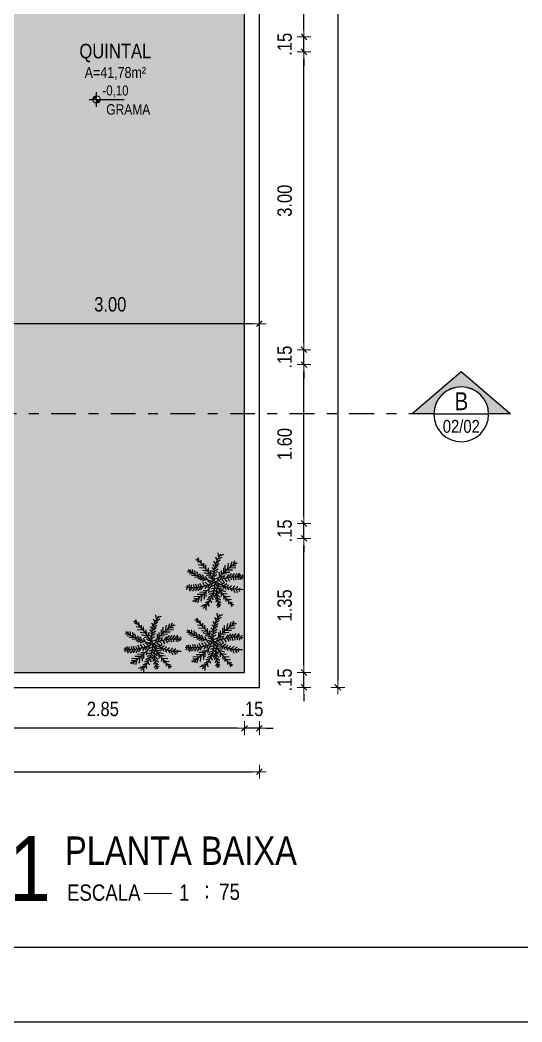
# Model space of a CAD drawing. Header units: millimetres. Extents: x 2718 to 3327, y 272 to 594.
# Drawn here: x 3080.12 to 3085.17, y 418.59 to 428.68 of the extents above; entities that cross this region are included whole.
import ezdxf
from ezdxf.enums import TextEntityAlignment as Align

# ---------------------------------------------------------------- set-up
doc = ezdxf.new("R2010")
doc.units = ezdxf.units.MM
doc.header["$MEASUREMENT"] = 0
doc.linetypes.add('DASHDOT2', pattern=[0.5, 0.25, -0.125, 0, -0.125])
doc.layers.get('0').update_dxf_attribs({"linetype": 'CONTINUOUS'})
doc.layers.get('DEFPOINTS').update_dxf_attribs({"linetype": 'CONTINUOUS'})
for name, color, linetype in [('AR-TXT', 2, 'CONTINUOUS'), ('COTA', 7, 'CONTINUOUS'), ('E-hatch', 8, 'CONTINUOUS'), ('E-txt-g', 3, 'CONTINUOUS'), ('E-TXT-Y', 2, 'CONTINUOUS'), ('Lotes', 2, 'CONTINUOUS'), ('VE', 118, 'CONTINUOUS'), ('VEGET', 76, 'CONTINUOUS')]:
    doc.layers.add(name, color=color, linetype=linetype)
for name, color, linetype, lineweight in [('E-Pen-C', 4, 'CONTINUOUS', 15), ('E-Pen-G', 3, 'CONTINUOUS', 30), ('E-Txt-W', 7, 'CONTINUOUS', 20)]:
    doc.layers.add(name, color=color, linetype=linetype, lineweight=lineweight)
doc.styles.add('F2', font='ARIALN.TTF')
doc.styles.add('REG60', font='romans.shx', dxfattribs={"width": 0.8, "height": 0.15})
doc.styles.add('REG80', font='romans.shx', dxfattribs={"width": 0.8, "height": 0.2})
doc.styles.add('SWIS 721 CN BT', font='swissc.ttf')
doc.dimstyles.new('DIMENSION-1', dxfattribs={"dimtxt": 0.145, "dimasz": 0.07, "dimexe": 1, "dimexo": 0, "dimgap": 0.12, "dimtad": 1, "dimzin": 7, "dimdsep": 46, "dimtxsty": 'F2', "dimblk1": 'TRACO', "dimblk2": 'TRACO', "dimsah": 1, "dimcen": 1, "dimse1": 1, "dimse2": 1, "dimclrd": 4, "dimclre": 256, "dimclrt": 4, "dimadec": 8, "dimazin": 0, "dimtfac": 1, "dimtix": 1, "dimtmove": 2, "dimatfit": 3, "dimldrblk": 'TRACO', "dimfxl": 1, "dimtolj": 1, "dimtzin": 0, "dimarcsym": 0})

# ---------------------------------------------------------------- blocks, each defined once
blk = doc.blocks.new('TRACO')
at = {"layer": 'E-Pen-C'}
for p, q in [((-1, 0), (1, 0)), ((0, 1), (0, -1))]:
    blk.add_line(p, q, dxfattribs=at)
at = {"layer": 'E-Pen-G'}
blk.add_line((-0.42, -0.42), (0.42, 0.42), dxfattribs=at)
blk = doc.blocks.new('*D387')
at = {"layer": 'COTA', "color": 4, "linetype": 'Continuous', "lineweight": -2, "transparency": 16777216}
for p, q in [((3082.31, 421.547), (3082.24, 421.547)), ((3082.53, 421.547), (3082.38, 421.547)), ((3082.6, 421.547), (3082.67, 421.547))]:
    blk.add_line(p, q, dxfattribs=at)
at = {"layer": 'DEFPOINTS', "color": 0, "linetype": 'Continuous', "transparency": 16777216}
for p in [(3082.38, 422.109, -1.83), (3082.53, 421.959, -1.83), (3082.38, 421.547)]:
    blk.add_point(p, dxfattribs=at)
at = {"layer": 'COTA', "color": 4, "linetype": 'Continuous', "lineweight": -2, "transparency": 16777216, "xscale": 0.07, "yscale": 0.07, "zscale": 0.07}
blk.add_blockref('TRACO', (3082.38, 421.547), dxfattribs=at)
at = {"layer": 'COTA', "color": 4, "linetype": 'Continuous', "lineweight": -2, "transparency": 16777216, "xscale": 0.07, "yscale": 0.07, "zscale": 0.07, "rotation": 180}
blk.add_blockref('TRACO', (3082.53, 421.547), dxfattribs=at)
at = {"layer": 'COTA', "color": 4, "linetype": 'Continuous', "transparency": 16777216, "insert": (3082.455, 421.741), "char_height": 0.145, "attachment_point": 5, "style": 'F2'}
blk.add_mtext('\\A1;.15', dxfattribs=at)
blk = doc.blocks.new('*D388')
at = {"layer": 'COTA', "color": 4, "linetype": 'Continuous', "lineweight": -2, "transparency": 16777216}
blk.add_line((3082.31, 421.547), (3079.6, 421.547), dxfattribs=at)
at = {"layer": 'DEFPOINTS', "color": 0, "linetype": 'Continuous', "transparency": 16777216}
for p in [(3079.53, 423.459, -1.83), (3082.38, 422.109, -1.83), (3079.53, 421.547)]:
    blk.add_point(p, dxfattribs=at)
at = {"layer": 'COTA', "color": 4, "linetype": 'Continuous', "lineweight": -2, "transparency": 16777216, "xscale": 0.07, "yscale": 0.07, "zscale": 0.07, "rotation": 180}
blk.add_blockref('TRACO', (3079.53, 421.547), dxfattribs=at)
at = {"layer": 'COTA', "color": 4, "linetype": 'Continuous', "lineweight": -2, "transparency": 16777216, "xscale": 0.07, "yscale": 0.07, "zscale": 0.07}
blk.add_blockref('TRACO', (3082.38, 421.547), dxfattribs=at)
at = {"layer": 'COTA', "color": 4, "linetype": 'Continuous', "transparency": 16777216, "insert": (3080.955, 421.741), "char_height": 0.145, "attachment_point": 5, "style": 'F2'}
blk.add_mtext('\\A1;2.85', dxfattribs=at)
blk = doc.blocks.new('*D402')
at = {"layer": 'COTA', "color": 4, "linetype": 'Continuous', "lineweight": -2, "transparency": 16777216}
blk.add_line((3060.1, 421.11), (3082.46, 421.11), dxfattribs=at)
at = {"layer": 'DEFPOINTS', "color": 0, "linetype": 'Continuous', "transparency": 16777216}
for p in [(3060.03, 421.959, -1.83), (3082.53, 421.959, -1.83), (3082.53, 421.11)]:
    blk.add_point(p, dxfattribs=at)
at = {"layer": 'COTA', "color": 4, "linetype": 'Continuous', "lineweight": -2, "transparency": 16777216, "xscale": 0.07, "yscale": 0.07, "zscale": 0.07, "rotation": 180}
blk.add_blockref('TRACO', (3060.03, 421.11), dxfattribs=at)
at = {"layer": 'COTA', "color": 4, "linetype": 'Continuous', "lineweight": -2, "transparency": 16777216, "xscale": 0.07, "yscale": 0.07, "zscale": 0.07}
blk.add_blockref('TRACO', (3082.53, 421.11), dxfattribs=at)
at = {"layer": 'COTA', "color": 4, "linetype": 'Continuous', "transparency": 16777216, "insert": (3071.28, 421.304), "char_height": 0.145, "attachment_point": 5, "style": 'F2'}
blk.add_mtext('\\A1;22.50', dxfattribs=at)
blk = doc.blocks.new('*D403')
at = {"layer": 'COTA', "color": 4, "linetype": 'Continuous', "lineweight": -2, "transparency": 16777216}
for p, q in [((3082.979, 422.179), (3082.979, 422.249)), ((3082.979, 421.959), (3082.979, 422.109)), ((3082.979, 421.889), (3082.979, 421.819))]:
    blk.add_line(p, q, dxfattribs=at)
at = {"layer": 'DEFPOINTS', "color": 0, "linetype": 'Continuous', "transparency": 16777216}
for p in [(3082.38, 422.109, -1.83), (3082.979, 422.109), (3082.53, 421.959, -1.83)]:
    blk.add_point(p, dxfattribs=at)
at = {"layer": 'COTA', "color": 4, "linetype": 'Continuous', "lineweight": -2, "transparency": 16777216, "xscale": 0.07, "yscale": 0.07, "zscale": 0.07}
for p, rotation in [((3082.979, 422.109), 270), ((3082.979, 421.959), 90)]:
    blk.add_blockref('TRACO', p, dxfattribs=dict(at, rotation=rotation))
at = {"layer": 'COTA', "color": 4, "linetype": 'Continuous', "transparency": 16777216, "insert": (3082.785, 422.034), "char_height": 0.145, "attachment_point": 5, "rotation": 90, "style": 'F2'}
blk.add_mtext('\\A1;.15', dxfattribs=at)
blk = doc.blocks.new('*D404')
at = {"layer": 'COTA', "color": 4, "linetype": 'Continuous', "lineweight": -2, "transparency": 16777216}
blk.add_line((3082.979, 422.179), (3082.979, 423.389), dxfattribs=at)
at = {"layer": 'DEFPOINTS', "color": 0, "linetype": 'Continuous', "transparency": 16777216}
for p in [(3079.53, 423.459, -1.83), (3082.979, 423.459), (3082.38, 422.109, -1.83)]:
    blk.add_point(p, dxfattribs=at)
at = {"layer": 'COTA', "color": 4, "linetype": 'Continuous', "lineweight": -2, "transparency": 16777216, "xscale": 0.07, "yscale": 0.07, "zscale": 0.07}
for p, rotation in [((3082.979, 423.459), 90), ((3082.979, 422.109), 270)]:
    blk.add_blockref('TRACO', p, dxfattribs=dict(at, rotation=rotation))
at = {"layer": 'COTA', "color": 4, "linetype": 'Continuous', "transparency": 16777216, "insert": (3082.785, 422.784), "char_height": 0.145, "attachment_point": 5, "rotation": 90, "style": 'F2'}
blk.add_mtext('\\A1;1.35', dxfattribs=at)
blk = doc.blocks.new('*D405')
at = {"layer": 'COTA', "color": 4, "linetype": 'Continuous', "lineweight": -2, "transparency": 16777216}
for p, q in [((3082.979, 423.679), (3082.979, 423.749)), ((3082.979, 423.459), (3082.979, 423.609)), ((3082.979, 423.389), (3082.979, 423.319))]:
    blk.add_line(p, q, dxfattribs=at)
at = {"layer": 'DEFPOINTS', "color": 0, "linetype": 'Continuous', "transparency": 16777216}
for p in [(3079.38, 423.609, -1.83), (3082.979, 423.609), (3079.53, 423.459, -1.83)]:
    blk.add_point(p, dxfattribs=at)
at = {"layer": 'COTA', "color": 4, "linetype": 'Continuous', "lineweight": -2, "transparency": 16777216, "xscale": 0.07, "yscale": 0.07, "zscale": 0.07}
for p, rotation in [((3082.979, 423.609), 270), ((3082.979, 423.459), 90)]:
    blk.add_blockref('TRACO', p, dxfattribs=dict(at, rotation=rotation))
at = {"layer": 'COTA', "color": 4, "linetype": 'Continuous', "transparency": 16777216, "insert": (3082.785, 423.534), "char_height": 0.145, "attachment_point": 5, "rotation": 90, "style": 'F2'}
blk.add_mtext('\\A1;.15', dxfattribs=at)
blk = doc.blocks.new('*D406')
at = {"layer": 'COTA', "color": 4, "linetype": 'Continuous', "lineweight": -2, "transparency": 16777216}
blk.add_line((3082.979, 423.679), (3082.979, 425.139), dxfattribs=at)
at = {"layer": 'DEFPOINTS', "color": 0, "linetype": 'Continuous', "transparency": 16777216}
for p in [(3079.38, 425.209, -1.83), (3082.979, 425.209), (3079.38, 423.609, -1.83)]:
    blk.add_point(p, dxfattribs=at)
at = {"layer": 'COTA', "color": 4, "linetype": 'Continuous', "lineweight": -2, "transparency": 16777216, "xscale": 0.07, "yscale": 0.07, "zscale": 0.07}
for p, rotation in [((3082.979, 425.209), 90), ((3082.979, 423.609), 270)]:
    blk.add_blockref('TRACO', p, dxfattribs=dict(at, rotation=rotation))
at = {"layer": 'COTA', "color": 4, "linetype": 'Continuous', "transparency": 16777216, "insert": (3082.785, 424.409), "char_height": 0.145, "attachment_point": 5, "rotation": 90, "style": 'F2'}
blk.add_mtext('\\A1;1.60', dxfattribs=at)
blk = doc.blocks.new('*D407')
at = {"layer": 'COTA', "color": 4, "linetype": 'Continuous', "lineweight": -2, "transparency": 16777216}
for p, q in [((3082.979, 425.429), (3082.979, 425.499)), ((3082.979, 425.209), (3082.979, 425.359)), ((3082.979, 425.139), (3082.979, 425.069))]:
    blk.add_line(p, q, dxfattribs=at)
at = {"layer": 'DEFPOINTS', "color": 0, "linetype": 'Continuous', "transparency": 16777216}
for p in [(3079.38, 425.359, -1.83), (3082.979, 425.359), (3079.38, 425.209, -1.83)]:
    blk.add_point(p, dxfattribs=at)
at = {"layer": 'COTA', "color": 4, "linetype": 'Continuous', "lineweight": -2, "transparency": 16777216, "xscale": 0.07, "yscale": 0.07, "zscale": 0.07}
for p, rotation in [((3082.979, 425.359), 270), ((3082.979, 425.209), 90)]:
    blk.add_blockref('TRACO', p, dxfattribs=dict(at, rotation=rotation))
at = {"layer": 'COTA', "color": 4, "linetype": 'Continuous', "transparency": 16777216, "insert": (3082.785, 425.284), "char_height": 0.145, "attachment_point": 5, "rotation": 90, "style": 'F2'}
blk.add_mtext('\\A1;.15', dxfattribs=at)
blk = doc.blocks.new('*D408')
at = {"layer": 'COTA', "color": 4, "linetype": 'Continuous', "lineweight": -2, "transparency": 16777216}
blk.add_line((3082.979, 425.429), (3082.979, 428.289), dxfattribs=at)
at = {"layer": 'DEFPOINTS', "color": 0, "linetype": 'Continuous', "transparency": 16777216}
for p in [(3079.38, 428.359, -1.83), (3082.979, 428.359), (3079.38, 425.359, -1.83)]:
    blk.add_point(p, dxfattribs=at)
at = {"layer": 'COTA', "color": 4, "linetype": 'Continuous', "lineweight": -2, "transparency": 16777216, "xscale": 0.07, "yscale": 0.07, "zscale": 0.07}
for p, rotation in [((3082.979, 428.359), 90), ((3082.979, 425.359), 270)]:
    blk.add_blockref('TRACO', p, dxfattribs=dict(at, rotation=rotation))
at = {"layer": 'COTA', "color": 4, "linetype": 'Continuous', "transparency": 16777216, "insert": (3082.785, 426.859), "char_height": 0.145, "attachment_point": 5, "rotation": 90, "style": 'F2'}
blk.add_mtext('\\A1;3.00', dxfattribs=at)
blk = doc.blocks.new('*D409')
at = {"layer": 'COTA', "color": 4, "linetype": 'Continuous', "lineweight": -2, "transparency": 16777216}
for p, q in [((3082.979, 428.579), (3082.979, 428.649)), ((3082.979, 428.359), (3082.979, 428.509)), ((3082.979, 428.289), (3082.979, 428.219))]:
    blk.add_line(p, q, dxfattribs=at)
at = {"layer": 'DEFPOINTS', "color": 0, "linetype": 'Continuous', "transparency": 16777216}
for p in [(3079.38, 428.509, -1.83), (3082.979, 428.509), (3079.38, 428.359, -1.83)]:
    blk.add_point(p, dxfattribs=at)
at = {"layer": 'COTA', "color": 4, "linetype": 'Continuous', "lineweight": -2, "transparency": 16777216, "xscale": 0.07, "yscale": 0.07, "zscale": 0.07}
for p, rotation in [((3082.979, 428.509), 270), ((3082.979, 428.359), 90)]:
    blk.add_blockref('TRACO', p, dxfattribs=dict(at, rotation=rotation))
at = {"layer": 'COTA', "color": 4, "linetype": 'Continuous', "transparency": 16777216, "insert": (3082.785, 428.434), "char_height": 0.145, "attachment_point": 5, "rotation": 90, "style": 'F2'}
blk.add_mtext('\\A1;.15', dxfattribs=at)
blk = doc.blocks.new('*D410')
at = {"layer": 'COTA', "color": 4, "linetype": 'Continuous', "lineweight": -2, "transparency": 16777216}
blk.add_line((3082.979, 428.579), (3082.979, 432.739), dxfattribs=at)
at = {"layer": 'DEFPOINTS', "color": 0, "linetype": 'Continuous', "transparency": 16777216}
for p in [(3079.38, 432.809, -1.83), (3082.979, 432.809), (3079.38, 428.509, -1.83)]:
    blk.add_point(p, dxfattribs=at)
at = {"layer": 'COTA', "color": 4, "linetype": 'Continuous', "lineweight": -2, "transparency": 16777216, "xscale": 0.07, "yscale": 0.07, "zscale": 0.07}
for p, rotation in [((3082.979, 432.809), 90), ((3082.979, 428.509), 270)]:
    blk.add_blockref('TRACO', p, dxfattribs=dict(at, rotation=rotation))
at = {"layer": 'COTA', "color": 4, "linetype": 'Continuous', "transparency": 16777216, "insert": (3082.785, 430.659), "char_height": 0.145, "attachment_point": 5, "rotation": 90, "style": 'F2'}
blk.add_mtext('\\A1;4.30', dxfattribs=at)
blk = doc.blocks.new('*D416')
at = {"layer": 'COTA', "color": 4, "linetype": 'Continuous', "lineweight": -2, "transparency": 16777216}
blk.add_line((3083.319, 442.889), (3083.319, 422.029), dxfattribs=at)
at = {"layer": 'DEFPOINTS', "color": 0, "linetype": 'Continuous', "transparency": 16777216}
for p in [(3082.53, 442.959, -1.83), (3082.53, 421.959, -1.83), (3083.319, 421.959)]:
    blk.add_point(p, dxfattribs=at)
at = {"layer": 'COTA', "color": 4, "linetype": 'Continuous', "lineweight": -2, "transparency": 16777216, "xscale": 0.07, "yscale": 0.07, "zscale": 0.07}
for p, rotation in [((3083.319, 442.959), 90), ((3083.319, 421.959), 270)]:
    blk.add_blockref('TRACO', p, dxfattribs=dict(at, rotation=rotation))
at = {"layer": 'COTA', "color": 4, "linetype": 'Continuous', "transparency": 16777216, "insert": (3083.125, 432.459), "char_height": 0.145, "attachment_point": 5, "rotation": 90, "style": 'F2'}
blk.add_mtext('\\A1;21.00', dxfattribs=at)
blk = doc.blocks.new('*D436')
at = {"layer": 'COTA', "color": 4, "linetype": 'Continuous', "lineweight": -2, "transparency": 16777216}
blk.add_line((3082.46, 425.621), (3079.6, 425.621), dxfattribs=at)
at = {"layer": 'DEFPOINTS', "color": 0, "linetype": 'Continuous', "transparency": 16777216}
for p in [(3079.53, 425.621), (3079.53, 425.481, -1.83), (3082.53, 425.481, -1.83)]:
    blk.add_point(p, dxfattribs=at)
at = {"layer": 'COTA', "color": 4, "linetype": 'Continuous', "lineweight": -2, "transparency": 16777216, "xscale": 0.07, "yscale": 0.07, "zscale": 0.07, "rotation": 180}
blk.add_blockref('TRACO', (3079.53, 425.621), dxfattribs=at)
at = {"layer": 'COTA', "color": 4, "linetype": 'Continuous', "lineweight": -2, "transparency": 16777216, "xscale": 0.07, "yscale": 0.07, "zscale": 0.07}
blk.add_blockref('TRACO', (3082.53, 425.621), dxfattribs=at)
at = {"layer": 'COTA', "color": 4, "linetype": 'Continuous', "transparency": 16777216, "insert": (3081.03, 425.815), "char_height": 0.145, "attachment_point": 5, "style": 'F2'}
blk.add_mtext('\\A1;3.00', dxfattribs=at)
blk = doc.blocks.new('TXT-AMB75')
at = {"layer": 'E-txt-g', "style": 'REG80', "width": 0.8, "flags": 8}
blk.add_attdef('TXT', text='', height=0.2, dxfattribs=at).set_placement((0.005, 0.296), align=Align.CENTER)
at = {"layer": 'E-Txt-W', "style": 'REG60', "width": 0.8, "flags": 8}
blk.add_attdef('TXT', text='', height=0.15, dxfattribs=at).set_placement((0.005, 0.027), align=Align.CENTER)
blk = doc.blocks.new('NV')
at = {"color": 4, "linetype": 'ByBlock', "ltscale": 0.5}
for p, q in [((-1.414, -0.142), (-1.414, 0.107)), ((-1.539, -0.018), (-0.953, -0.018))]:
    blk.add_line(p, q, dxfattribs=at)
at = {"color": 4, "ltscale": 2.5}
blk.add_circle((-1.414, -0.018), 0.0622, dxfattribs=at)
at = {"color": 4}
for points in [[(-1.414, -0.018), (-1.458, 0.026), (-1.476, -0.018), (-1.472, 0.006)], [(-1.414, -0.018), (-1.414, 0.045), (-1.458, 0.026), (-1.438, 0.04)], [(-1.414, -0.018), (-1.352, -0.018), (-1.37, -0.062), (-1.357, -0.041)], [(-1.414, -0.018), (-1.37, -0.062), (-1.414, -0.08), (-1.39, -0.075)]]:
    blk.add_solid(points, dxfattribs=at)
at = {"layer": 'E-Txt-W', "color": 4, "ltscale": 2.5, "style": 'F2'}
blk.add_attdef('COTAPISO', (-1.306, 0.073), '', height=0.15, dxfattribs=at)
blk = doc.blocks.new('CHAVE CORTE-100')
blk.add_hatch(color=8).paths.add_polyline_path([(-2.567, 0), (-2.86, 0), (-2.198, 0.571), (-1.536, 0), (-1.83, 0, 0.987177)])
at = {"color": 2}
blk.add_line((-1.83, 0), (-2.567, 0), dxfattribs=at)
blk.add_lwpolyline([(-1.83, 0.001), (-1.536, 0), (-2.198, 0.571), (-2.86, 0), (-2.567, 0, -0.985586)], format="xyb", close=True, dxfattribs=at)
blk.add_circle((-2.199, -0.005), 0.368, dxfattribs=at)
at = {"color": 2, "style": 'F2'}
for tag, height, p in [('A', 0.24, (-2.199, 0.171)), ('01-02', 0.2, (-2.199, -0.127))]:
    blk.add_attdef(tag, text='', height=height, dxfattribs=at).set_placement(p, align=Align.MIDDLE_CENTER)
blk = doc.blocks.new('IND_DES')
at = {"layer": 'E-Txt-W', "color": 7}
blk.add_line((0.0269, -0.2428), (0.1984, -0.2428), dxfattribs=at)
at = {"layer": 'E-txt-g', "color": 7, "style": 'F2'}
for s, p in [('ESCALA', (-0.4463, -0.2864)), ('1', (0.2426, -0.2864)), (':', (0.3988, -0.2706))]:
    blk.add_text(s, height=0.1, dxfattribs=at).set_placement(p)
blk.add_attdef('ESCALA', (0.4897, -0.2812), '', height=0.1, dxfattribs=at)
at = {"layer": 'E-Txt-W', "color": 6, "style": 'F2'}
blk.add_attdef('00', text='', height=0.4, dxfattribs=at).set_placement((-0.7083, -0.2881), align=Align.CENTER)
at = {"layer": 'E-TXT-Y', "color": 7, "style": 'F2'}
for tag, p in [('PROJETO', (-0.4563, 0.1829)), ('DESENHO', (-0.4582, -0.0658))]:
    blk.add_attdef(tag, p, '', height=0.175, dxfattribs=at)
blk = doc.blocks.new('FLOR2')
at = {"layer": 'VE', "color": 8}
for p, q in [((-74.7, 224.4), (-101.7, 246.3)), ((-80.3, 253.3), (-101.6, 282.1)), ((-66.3, 186.3), (-93.5, 208.1)), ((-82.6, 266.8), (-71.8, 290.5)), ((-77.5, 238.1), (-64.7, 269)), ((-69.4, 199.7), (-47.7, 241.3)), ((-61.3, 166.2), (-30.7, 213.6)), ((49.4, 200.4), (16.6, 234.2)), ((43.9, 166.6), (16.6, 210)), ((52.3, 229.2), (26.3, 258.5)), ((53.7, 258.4), (40.8, 273)), ((48.1, 190.9), (79.6, 229.4)), ((51.1, 215.2), (79.6, 258.5)), ((53.2, 243.8), (73.7, 286)), ((197.1, 193.1), (174.8, 202.3)), ((-248.3, 123.4), (-282.9, 101.8)), ((-228.8, 121.8), (-258.8, 154)), ((-209.5, 119.1), (-251.1, 97.5)), ((-171.1, 110.4), (-216.8, 98.5)), ((-195.2, 116.4), (-211.3, 146.7)), ((-143, 100.9), (-184.2, 85)), ((-157.4, 106.1), (-168.5, 136.9)), ((-128.8, 95.1), (-135.3, 128.2)), ((-101.1, 81.5), (-107.5, 115.3)), ((-57.8, 153.1), (-91, 179.1)), ((-45.4, 110.2), (-82.7, 140.9)), ((-36.3, 82.2), (-75, 107.5)), ((-50.9, 128.4), (-27.3, 174.9)), ((-39.3, 91.1), (-19.9, 146.4)), ((-30.9, 66.6), (-12.1, 113)), ((17.2, 73.9), (2, 112.9)), ((27.5, 102.9), (6.9, 146.9)), ((34.9, 127.8), (16.6, 176)), ((23.1, 89.8), (60.2, 112.9)), ((30.7, 113.1), (65.1, 137.2)), ((42.1, 157.4), (74.8, 195.4)), ((81.1, 61.1), (66.9, 100.4)), ((105, 81.1), (89.8, 117)), ((125.4, 100.5), (108.7, 123.5)), ((141.8, 117.9), (121.5, 144.1)), ((157.5, 136.3), (134.7, 159.9)), ((134.9, 110.4), (178, 110.1)), ((150.9, 128.4), (195.6, 131.1)), ((174.2, 158.1), (152.7, 176.1)), ((187.8, 178.2), (161.1, 191.4)), ((166, 147.1), (213.3, 152.2)), ((179.9, 166.3), (207.2, 166.2)), ((193, 186.4), (218.9, 189.4)), ((-190.4, -16.5), (-241.7, 10.1)), ((-162.2, -10.6), (-203.9, 23.1)), ((-138.3, -6.5), (-174.5, 20.9)), ((-110.7, 86.6), (-160.6, 77.4)), ((-104.1, -2.9), (-140.4, 24.4)), ((-91.7, 76.1), (-133.4, 59.7)), ((-79, 0.2), (-115.2, 27.6)), ((-71.4, 63.1), (-110.4, 47.3)), ((-84.2, 71.5), (-80.2, 97.5)), ((-50.4, 47.4), (-82.6, 34.3)), ((-34.8, -7.8), (-70.5, 0.7)), ((-27.9, 27.5), (-69, 0.4)), ((-61, 55.7), (-56.7, 89.9)), ((-25, 50.2), (-47.6, 61.3)), ((-18.6, 33.4), (-9.2, 79.1)), ((-11.4, 15.4), (7.9, 51.4)), ((7.7, 13.9), (7.9, 51.4)), ((17.8, -11.5), (53.6, 12.1)), ((19.5, 20.2), (55.1, 11.7)), ((28.8, 25.6), (25.9, 67.6)), ((43.6, 34.6), (82.9, 28.8)), ((54.7, 41.9), (48.8, 84.2)), ((67, 50.6), (105.8, 45.4)), ((74.5, 13.1), (115.2, -7.4)), ((97.7, 74.8), (137.5, 72.5)), ((103.6, 16.2), (129.9, 47.5)), ((115.6, 91), (160.4, 89.1)), ((122.9, 19), (159.1, -8.4)), ((127.7, 19.7), (162.5, 64.9)), ((146.8, 23), (188.6, -10.7)), ((161.6, 26), (195.9, 72.7)), ((175.1, 28.9), (226.4, 2.4)), ((189.8, 32.5), (233.7, 85.8)), ((209.1, 37.6), (258.9, 19.8)), ((228.3, 43.3), (249.4, 72.6)), ((234.1, 50.4), (269.5, 38.8)), ((256.3, 52.6), (276.4, 71.1)), ((-260.6, -36.3), (-297.5, -24.2)), ((-271.7, -40.1), (-291.8, -58.6)), ((-224.4, -25.1), (-274.3, -7.4)), ((-243.7, -30.8), (-264.8, -60.1)), ((-205.1, -20), (-249, -73.3)), ((-176.9, -13.5), (-211.2, -60.3)), ((-150.3, -97.9), (-193.3, -97.6)), ((-143.1, -7.2), (-177.8, -52.5)), ((-131, -78.5), (-175.7, -76.6)), ((-113, -62.3), (-152.8, -60)), ((-119, -3.8), (-145.3, -35)), ((-140.7, -88), (-124, -111.1)), ((-82.4, -38.1), (-121.1, -32.9)), ((-120.3, -68.7), (-105.1, -104.5)), ((-90.2, -2.9), (-116.5, -34.1)), ((-59, -22.2), (-98.2, -16.3)), ((-96.4, -48.6), (-82.2, -87.9)), ((-70, -29.4), (-64.1, -71.7)), ((-28.9, -84.6), (-68.3, -95.7)), ((-23.5, -56.8), (-61.5, -71.9)), ((-43.8, -14.7), (-40.9, -56.7)), ((-25.5, -69.9), (-13.5, -100.4)), ((-17.4, -15.4), (-5.3, -45.9)), ((5.3, -32.4), (-13.4, -78.7)), ((15.6, -54.2), (-3.2, -100.5)), ((23.9, -78.7), (4.6, -133.9)), ((9.6, -37.7), (32.3, -48.8)), ((21, -69.7), (59.6, -95)), ((30, -97.7), (67.4, -128.4)), ((32.9, -20.5), (32.1, -58.5)), ((42.4, -25.6), (71.3, -6.3)), ((50.8, -62.6), (58.9, -94.5)), ((54.4, -31.5), (57.1, -66)), ((64.2, -73.5), (111.4, -79.4)), ((66.1, -36.8), (101.2, -13.5)), ((74.6, -82.5), (81.9, -127.1)), ((80.3, -42.5), (81.7, -68.7)), ((87.1, -94.1), (128.1, -98.7)), ((88.6, -45.5), (126.2, -21)), ((98.9, -48.8), (111.9, -80.7)), ((109.3, -51.9), (156.4, -33)), ((128.7, -56.7), (141.8, -87.8)), ((143.9, -59.5), (181, -35.7)), ((159, -61.7), (176, -89.7)), ((173.3, -63.2), (215.7, -42.4)), ((198, -64.3), (219.9, -90.7)), ((212.6, -64.1), (249.1, -34.6)), ((232.1, -62.8), (267.9, -88.5)), ((240.1, -54.5), (268.6, -27.6)), ((-208.4, -174), (-234.3, -177)), ((-181.4, -134.6), (-228.6, -139.7)), ((-195.2, -153.8), (-222.5, -153.8)), ((-212.4, -180.7), (-190.1, -189.9)), ((-166.3, -115.9), (-211, -118.7)), ((-203.2, -165.8), (-176.5, -178.9)), ((-189.5, -145.7), (-168.1, -163.6)), ((-172.9, -123.8), (-150, -147.4)), ((-157.1, -105.4), (-136.8, -131.7)), ((-71.3, -194.2), (-110.7, -203.1)), ((-59.4, -170.6), (-98.3, -175.1)), ((-45.5, -137.8), (-81, -147.5)), ((-37.2, -114.1), (-68.5, -119.5)), ((-63.4, -178.9), (-44, -219.3)), ((-50.1, -149.5), (-40.8, -185.5)), ((-39.9, -122.1), (-27.9, -152.6)), ((-31.5, -100), (-16.7, -124.3)), ((35.5, -115.9), (12, -162.5)), ((45.9, -153.7), (15.3, -201.1)), ((54.1, -187.2), (32.4, -228.8)), ((42.5, -140.6), (75.6, -166.6)), ((50.9, -173.8), (78.2, -195.6)), ((101.9, -109), (98.1, -145.2)), ((108.6, -116.2), (149.5, -121.2)), ((120.9, -130.2), (119.1, -162.8)), ((131.2, -142.8), (171.4, -148.5)), ((137.7, -151.4), (134.9, -176.1)), ((145.5, -162.1), (177.9, -167.4)), ((-84.5, -217), (-113.5, -232.1)), ((-90.3, -226.2), (-80.6, -245)), ((-75.6, -202), (-60.4, -237.2)), ((62.1, -225.6), (49.4, -256.6)), ((67.3, -254.3), (56.5, -278)), ((59.4, -211.9), (86.4, -233.9)), ((64.9, -240.8), (86.2, -269.6))]:
    blk.add_line(p, q, dxfattribs=at)
for centre, radius, start, end in [((1087.9, 462.4), 1186.7, 188.51596, 202.60606), ((-211.8, 435.3), 475.2, 295.43508, 330.98697), ((-486.5, 269.5), 540.3, 336.19444, 2.29873), ((-266.2, -219.1), 342.9, 41.07899, 90.24355), ((-111.8, 349.6), 262, 304.45608, 313.28906), ((-26.8, -730.3), 732.4, 93.42053, 111.38919), ((196.4, -422.9), 475.2, 115.43508, 150.98697), ((-481.7, 27.7), 466.5, 321.34229, 356.98796), ((200.6, 278.7), 342.9, 232.59883, 281.76339), ((-1103.2, -449.9), 1186.7, 8.51596, 22.60606), ((11.4, 742.8), 732.4, 273.42053, 291.38919), ((-241, -435.3), 473.3, 32.12182, 54.73491)]:
    blk.add_arc(centre, radius, start, end, dxfattribs=at)

msp = doc.modelspace()

# ---------------------------------------------------------------- hatches: boundary and pattern name
at = {"layer": 'E-hatch'}
h = msp.add_hatch(dxfattribs=at)
h.set_pattern_fill('GRASS', color=8, scale=0.2, style=0)
h.set_pattern_definition([(90, (1504.28528, 394.5255), (-0.141421356, 0.141421356), [0.0375, -0.245342713]), (45, (1504.28528, 394.5255), (-0.141421356, 0.141421356), [0.0375, -0.1625]), (135, (1504.28528, 394.5255), (-0.141421356, -0.141421356), [0.0375, -0.1625])])
h.paths.add_polyline_path([(3077.08, 423.459), (3079.53, 423.459), (3079.53, 435.609), (3082.38, 435.609), (3082.38, 422.109), (3077.08, 422.109)])
h.paths.add_polyline_path([(3079.617, 424.489), (3080.017, 424.489), (3080.017, 424.295), (3079.617, 424.295)], flags=16)
h.paths.add_polyline_path([(3079.608, 426.966), (3080.008, 426.966), (3080.008, 426.771), (3079.608, 426.771)], flags=16)
h.paths.add_polyline_path([(3080.892, 427.878), (3080.892, 427.916), (3080.878, 427.913), (3080.865, 427.905)], flags=24)
h.paths.add_polyline_path([(3080.892, 427.878), (3080.865, 427.905), (3080.857, 427.893), (3080.855, 427.878)], flags=24)
h.paths.add_polyline_path([(3080.892, 427.878), (3080.929, 427.878), (3080.926, 427.864), (3080.918, 427.852)], flags=24)
h.paths.add_polyline_path([(3080.892, 427.878), (3080.918, 427.852), (3080.906, 427.844), (3080.892, 427.841)], flags=24)
edge = h.paths.add_edge_path(flags=16)
edge.add_line((3080.892, 427.804), (3080.892, 427.953))
edge = h.paths.add_edge_path(flags=16)
edge.add_arc((3080.892, 427.878), 0.0373, 0, 360)
edge = h.paths.add_edge_path(flags=16)
edge.add_line((3080.817, 427.878), (3081.168, 427.878))
h.paths.add_polyline_path([(3080.922, 427.87), (3081.243, 427.87), (3081.243, 428.05), (3080.922, 428.05)], flags=24)
h.paths.add_polyline_path([(3080.679, 428.242), (3081.483, 428.242), (3081.483, 428.481), (3080.679, 428.481)], flags=24)
h.paths.add_polyline_path([(3080.74, 428.042), (3081.422, 428.042), (3081.422, 428.239), (3080.74, 428.239)], flags=24)
h.paths.add_polyline_path([(3079.608, 430.684), (3080.008, 430.684), (3080.008, 430.489), (3079.608, 430.489)], flags=16)
h.paths.add_polyline_path([(3080.833, 425.665), (3081.229, 425.665), (3081.229, 425.966), (3080.833, 425.966)], flags=24)
h.paths.add_polyline_path([(3080.962, 427.697), (3081.459, 427.697), (3081.459, 427.861), (3080.962, 427.861)], flags=24)

# ---------------------------------------------------------------- linework, layer by layer
at = {"layer": 'COTA', "color": 5, "linetype": 'Continuous'}
for p, q in [((3082.53, 421.959), (3082.53, 442.959)), ((3082.38, 422.109), (3082.38, 442.809)), ((3073.58, 422.109), (3082.38, 422.109)), ((3060.03, 421.959), (3082.53, 421.959))]:
    msp.add_line(p, q, dxfattribs=at)
at = {"layer": 'COTA', "color": 2, "linetype": 'DASHDOT2'}
msp.add_line((3084.285, 424.713, 1.83), (3055.68, 424.712, 1.83), dxfattribs=at)
at = {"layer": 'Lotes', "color": 2}
msp.add_lwpolyline([(3024.975, 418.59), (3099.548, 418.59), (3099.548, 463.14), (3024.975, 463.14)], close=True, dxfattribs=at)
at = {"layer": 'Lotes', "color": 1}
msp.add_lwpolyline([(3026.85, 462.39), (3098.798, 462.39), (3098.798, 419.34), (3026.85, 419.34)], close=True, dxfattribs=at)

# ---------------------------------------------------------------- block references
ref = msp.add_blockref('TXT-AMB75', (3081.077, 428.077, 1.83), dxfattribs=dict(xscale=0.7290000000000001, yscale=0.7290000000000001, zscale=0.7290000000000001))
ref.add_attrib('TXT', 'QUINTAL', dxfattribs={"layer": 'E-txt-g', "color": 2, "height": 0.1458, "style": 'F2'}).set_placement((3081.081, 428.293, 1.83), align=Align.CENTER)
ref.add_attrib('TXT', 'A=41,78m²', dxfattribs={"layer": 'E-Txt-W', "height": 0.1094, "style": 'F2'}).set_placement((3081.081, 428.096, 1.83), align=Align.CENTER)
ref = msp.add_blockref('NV', (3081.74, 427.889, 1.83), dxfattribs=dict(xscale=0.6, yscale=0.6, zscale=0.6))
ref.add_attrib('COTAPISO', '-0,10', (3080.952, 427.919, 1.83), dxfattribs={"layer": 'E-Txt-W', "color": 4, "ltscale": 2.5, "height": 0.1, "style": 'F2'})
ref = msp.add_blockref('IND_DES', (3081.325, 420.279), dxfattribs=dict(xscale=1.636240131907927, yscale=1.636240131907927, zscale=1.636240131907927))
ref.add_attrib('00', '01', dxfattribs={"layer": 'E-Txt-W', "height": 0.6545, "style": 'F2'}).set_placement((3080.014, 419.807), align=Align.CENTER)
ref.add_attrib('DESENHO', 'PLANTA BAIXA', (3080.575, 420.171), dxfattribs={"layer": 'E-TXT-Y', "color": 2, "height": 0.28634, "style": 'F2'})
ref.add_attrib('ESCALA', '75', (3082.126, 419.819), dxfattribs={"layer": 'E-txt-g', "color": 7, "height": 0.1636, "style": 'F2'})
at = {"layer": 'AR-TXT'}
ref = msp.add_blockref('CHAVE CORTE-100', (3082.912, 424.712, 1.83), dxfattribs=dict(at, xscale=-0.75, yscale=0.75, zscale=0.75))
ref.add_attrib('00', '02/02', dxfattribs={"layer": '0', "height": 0.13, "style": 'SWIS 721 CN BT'}).set_placement((3084.562, 424.587, 1.83), align=Align.MIDDLE_CENTER)
ref.add_attrib('A', 'B', dxfattribs={"layer": '0', "height": 0.18, "style": 'SWIS 721 CN BT'}).set_placement((3084.563, 424.84, 1.83), align=Align.MIDDLE_CENTER)
at = {"layer": 'VEGET', "ltscale": 0.35, "extrusion": (0, 0, -1), "xscale": 0.001015840794525151, "yscale": 0.001015840794525151, "zscale": -0.001015840794525151, "rotation": 306.8674586725334}
for p in [(-3082.082, 423.008), (-3082.073, 422.401), (-3081.456, 422.384)]:
    msp.add_blockref('FLOR2', p, dxfattribs=at)

# ---------------------------------------------------------------- texts
at = {"color": 4, "style": 'F2'}
msp.add_text('GRAMA', height=0.1052, dxfattribs=at).set_placement((3080.99, 427.726))

# ---------------------------------------------------------------- dimensions: what is measured, and where the dimension line sits
at = {"layer": 'COTA', "color": 7, "linetype": 'Continuous'}
for base, p1, p2, picture, middle in [((3083.319, 421.959, 1.83), (3082.53, 442.959), (3082.53, 421.959), '*D416', (3083.125, 432.459, 1.83)), ((3082.979, 432.809, 1.83), (3079.38, 428.509), (3079.38, 432.809), '*D410', (3082.785, 430.659, 1.83)), ((3082.979, 428.509, 1.83), (3079.38, 428.359), (3079.38, 428.509), '*D409', (3082.785, 428.434, 1.83)), ((3082.979, 428.359, 1.83), (3079.38, 425.359), (3079.38, 428.359), '*D408', (3082.785, 426.859, 1.83)), ((3082.979, 425.359, 1.83), (3079.38, 425.209), (3079.38, 425.359), '*D407', (3082.785, 425.284, 1.83)), ((3082.979, 423.459, 1.83), (3082.38, 422.109), (3079.53, 423.459), '*D404', (3082.785, 422.784, 1.83)), ((3082.979, 422.109, 1.83), (3082.53, 421.959), (3082.38, 422.109), '*D403', (3082.785, 422.034, 1.83))]:
    dim = msp.add_linear_dim(base=base, p1=p1, p2=p2, angle=90, dimstyle='DIMENSION-1', override={"dimfxl": 0.06}, dxfattribs=at)
    dim.commit()
    dim.dimension.update_dxf_attribs({"geometry": picture, "text_midpoint": middle})
for base, p1, p2, picture, middle in [((3079.53, 425.621, 1.83), (3082.53, 425.481), (3079.53, 425.481), '*D436', (3081.03, 425.815, 1.83)), ((3079.53, 421.547, 1.83), (3082.38, 422.109), (3079.53, 423.459), '*D388', (3080.955, 421.741, 1.83)), ((3082.38, 421.547, 1.83), (3082.53, 421.959), (3082.38, 422.109), '*D387', (3082.455, 421.741, 1.83)), ((3082.53, 421.11, 1.83), (3060.03, 421.959), (3082.53, 421.959), '*D402', (3071.28, 421.304, 1.83))]:
    dim = msp.add_linear_dim(base=base, p1=p1, p2=p2, dimstyle='DIMENSION-1', override={"dimfxl": 0.06}, dxfattribs=at)
    dim.commit()
    dim.dimension.update_dxf_attribs({"geometry": picture, "text_midpoint": middle})
at = {"layer": 'COTA', "color": 5, "linetype": 'Continuous'}
for base, p1, p2, picture, middle in [((3082.979, 425.209, 1.83), (3079.38, 423.609), (3079.38, 425.209), '*D406', (3082.785, 424.409, 1.83)), ((3082.979, 423.609, 1.83), (3079.53, 423.459), (3079.38, 423.609), '*D405', (3082.785, 423.534, 1.83))]:
    dim = msp.add_linear_dim(base=base, p1=p1, p2=p2, angle=90, dimstyle='DIMENSION-1', override={"dimfxl": 0.06}, dxfattribs=at)
    dim.commit()
    dim.dimension.update_dxf_attribs({"geometry": picture, "text_midpoint": middle})

doc.saveas('drawing.dxf')
